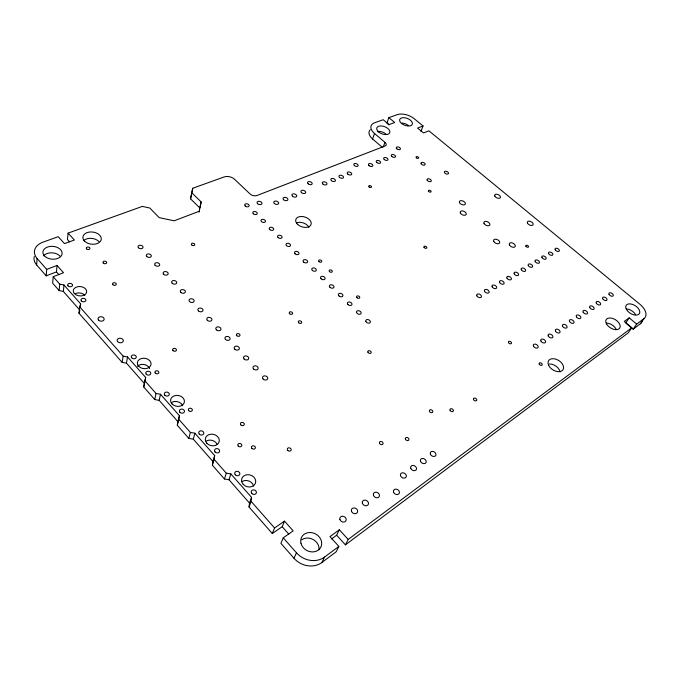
<?xml version="1.0" encoding="UTF-8"?>
<svg xmlns="http://www.w3.org/2000/svg" width="680" height="680" viewBox="0 0 680 680"><rect width="100%" height="100%" fill="white"/><g stroke="black" fill="none" stroke-linecap="round" stroke-linejoin="round"><path stroke-width="1.02" d="M46.206 275.85L46.699 269.374L57.043 265.438L56.483 271.889L46.206 275.85L36.652 264.962L37.086 258.459A18.062 12.036 4.9 0 1 43.061 242.123L58.182 236.682L64.49 243.635L74.383 240.006L68.076 233.121L142.298 206.406L149.779 208.012L159.196 217.625L174.156 220.813L199.291 211.233M57.043 265.438L63.52 272.723L53.184 276.734L52.64 283.195L59.143 290.598L63.359 291.423L79.891 310.216L78.982 313.216L122.111 362.372L126.463 363.162L144.457 383.63L143.718 386.997L154.76 399.568L159.162 400.35L177.947 421.71L177.31 425.272L188.827 438.404L193.307 439.169L212.925 461.473L212.381 465.248L224.425 478.975L228.973 479.723L249.483 503.047L249.058 507.05L272.298 533.537L282.192 526.702L284.512 521.126L293.173 530.867L283.254 537.829L280.916 543.354L294.006 558.28A20.12 17.502 28.5 0 0 321.912 562.479L336.141 551.812L338.861 546.414L329.987 536.613L339.337 529.771L348.185 539.452L345.414 544.858L336.651 535.228L339.337 529.771M59.143 290.598L59.729 284.155L53.184 276.734M68.076 233.121L67.473 239.547L69.555 241.833M63.359 291.423L63.971 284.988L59.729 284.155M249.058 507.05L251.115 501.356L251.541 497.344L230.851 473.926L226.278 473.169L214.132 459.391L214.676 455.608L194.896 433.211L190.383 432.438L178.772 419.254L179.418 415.692L160.48 394.255L156.043 393.465L144.925 380.842L145.665 377.476L127.525 356.949L123.156 356.142L79.713 306.841L80.622 303.841L63.971 284.988M78.982 313.216L79.713 306.841M80.308 306.578L80.622 303.841M122.111 362.372L123.156 356.142M126.463 363.162L127.525 356.949M143.718 386.997L144.925 380.842M144.457 383.63L145.665 377.476M199.019 212.143L201.153 201.943L191.794 192.746L192.755 188.241L224.204 176.928A7.514 4.658 14.4 0 1 234.524 179.239L250.053 193.978A4.998 3.128 15.5 0 0 256.955 195.508L384.999 146.022A4.394 2.49 20.4 0 0 384.948 142.341L374.527 133.493A12.971 7.208 20.3 0 1 374.51 122.825L383.18 119.706L389.019 124.593L394.697 122.502L388.875 117.657L386.911 123.08L389.087 124.899M201.153 201.943L199.844 208.012L190.553 198.832L192.755 188.241M154.76 399.568L156.043 393.465M190.553 198.832L191.505 194.327M159.162 400.35L160.48 394.255M177.947 421.71L179.418 415.692M177.31 425.272L178.772 419.254M188.827 438.404L190.383 432.438M193.307 439.169L194.896 433.211M212.925 461.473L214.676 455.608M212.381 465.248L214.132 459.391M224.425 478.975L226.278 473.169M228.973 479.723L230.851 473.926M382.143 147.152L372.58 139L374.527 133.493M249.483 503.047L251.541 497.344M383.274 146.914L384.948 142.341M420.937 131.333L423.045 125.987L414.273 118.779A12.674 6.893 21 0 0 397.307 114.622L388.875 117.657M272.298 533.537L274.567 527.969L284.512 521.126M294.006 558.28L296.463 552.814L283.254 537.829M321.912 562.479L324.564 557.082L338.861 546.414M423.045 125.987L417.579 128.069L423.487 132.948L428.935 130.832L639.931 304.283A14.662 8.492 31.8 0 1 643.917 318.699L636.684 324.105L629.187 317.857L625.693 322.949L633.131 329.179L640.365 323.756A14.586 8.508 31.9 0 0 642.073 321.547M629.187 317.857L624.257 321.462L631.779 327.76L628.235 332.851L345.414 544.858M633.131 329.179L636.684 324.105M640.365 323.756L643.917 318.699M348.185 539.452L631.779 327.76M331.568 538.951L336.651 535.228M56.483 271.889L59.058 274.797M282.192 526.702L288.804 534.165M37.086 258.459L46.699 269.374M251.115 501.356L274.567 527.969M301.707 539.775A10.727 9.333 28.5 0 1 313.361 539.623A10.727 9.333 28.5 0 1 319.039 549.703M626.144 308.941A7.777 4.539 31.9 0 1 635.553 314.56M43.588 255.799A9.571 6.417 4.7 0 1 60.078 256.181M402.186 123.063A6.723 3.689 21 0 1 408.399 125.57M549.406 363.945A8.492 5.525 32.1 0 1 560.125 371.934M606.39 323.102A7.964 4.785 31.9 0 1 615.995 328.89M36.652 264.962A17.952 12.036 4.7 0 1 34.264 256.445M296.463 222.878A7.982 5.143 17.8 0 1 308.924 227.315M377.527 131.52A6.885 3.859 20.3 0 1 385.951 133.986M83.776 240.507A9.188 6.12 7 0 1 98.957 241.604M642.447 319.855A14.586 8.508 31.9 0 1 642.251 321.011M372.58 139A12.903 7.233 20.3 0 1 370.243 129.719M242.148 481.491A7.157 6.052 16.9 0 1 253.589 486.106M206.295 441.014A7.038 5.754 12.3 0 1 217.209 444.541M171.972 402.271A6.936 5.474 9.3 0 1 182.682 405.756M137.419 366.35A6.851 5.202 7.3 0 1 144.16 364.539A6.851 5.202 7.3 0 1 149.6 368.577M75.633 293.505A6.689 4.692 5 0 1 84.838 295.307M324.564 557.082A20.264 17.535 28.3 0 1 296.463 552.814M44.395 255.833A9.63 6.417 4.9 0 0 61.03 256.156A9.63 6.417 4.9 0 0 52.114 246.33A9.63 6.417 4.9 0 0 44.395 255.833M251.889 448.383A2.023 1.649 16.9 0 0 255.289 448.213A2.023 1.649 16.9 0 0 253.071 445.783A2.023 1.649 16.9 0 0 251.889 448.383M626.476 309.493A7.82 4.53 31.8 0 0 638.698 314.381A7.82 4.53 31.8 0 0 633.106 304.615A7.82 4.53 31.8 0 0 626.476 309.493M300.951 543.201A10.803 9.35 28.3 0 0 318.308 550.086A10.803 9.35 28.3 0 0 314.313 533.366A10.803 9.35 28.3 0 0 300.951 543.201M238.255 446.054A2.031 1.657 15.4 0 0 241.689 445.885A2.031 1.657 15.4 0 0 239.479 443.445A2.031 1.657 15.4 0 0 238.255 446.054M514.19 273.861A2.465 1.504 27.6 0 0 518.117 275.442A2.465 1.504 27.6 0 0 516.656 272.399A2.465 1.504 27.6 0 0 514.19 273.861M401.6 123.513A6.758 3.68 21 0 0 412.284 124.364A6.758 3.68 21 0 0 404.158 117.682A6.758 3.68 21 0 0 401.6 123.513M521.296 269.688A2.448 1.479 27.7 0 0 525.198 271.252A2.448 1.479 27.7 0 0 523.727 268.251A2.448 1.479 27.7 0 0 521.296 269.688M548.649 365.364A8.543 5.525 32 0 0 562.105 370.727A8.543 5.525 32 0 0 556.682 359.457A8.543 5.525 32 0 0 548.649 365.364M606.466 323.858A8.007 4.777 31.8 0 0 619.004 328.865A8.007 4.777 31.8 0 0 613.445 318.725A8.007 4.777 31.8 0 0 606.466 323.858M297.687 224.451A8.024 5.134 17.9 0 0 310.887 224.901A8.024 5.134 17.9 0 0 301.784 216.478A8.024 5.134 17.9 0 0 297.687 224.451M527.527 223.193A3.179 1.819 26.6 0 0 532.601 225.233A3.179 1.819 26.6 0 0 530.663 221.493A3.179 1.819 26.6 0 0 527.527 223.193M84.439 241A9.248 6.112 7.2 0 0 100.351 241.408A9.248 6.112 7.2 0 0 91.468 231.948A9.248 6.112 7.2 0 0 84.439 241M378.683 132.005A6.919 3.842 20.3 0 0 389.725 132.829A6.919 3.842 20.3 0 0 381.505 125.953A6.919 3.842 20.3 0 0 378.683 132.005M539.248 364.131A1.7 1.113 31.5 0 0 541.935 365.219A1.7 1.113 31.5 0 0 540.898 362.967A1.7 1.113 31.5 0 0 539.248 364.131M508.504 342.584A1.674 1.097 29.6 0 0 511.164 343.655A1.674 1.097 29.6 0 0 510.195 341.462A1.674 1.097 29.6 0 0 508.504 342.584M257.635 203.711A2.516 1.59 15.8 0 0 261.825 203.898A2.516 1.59 15.8 0 0 259.072 201.288A2.516 1.59 15.8 0 0 257.635 203.711M354.407 165.597A2.286 1.343 19.7 0 0 358.096 165.818A2.286 1.343 19.7 0 0 355.436 163.498A2.286 1.343 19.7 0 0 354.407 165.597M308.159 183.812A2.397 1.462 17.9 0 0 312.086 184.017A2.397 1.462 17.9 0 0 309.375 181.56A2.397 1.462 17.9 0 0 308.159 183.812M396.899 148.852A2.193 1.241 21 0 0 400.384 149.099A2.193 1.241 21 0 0 397.766 146.888A2.193 1.241 21 0 0 396.899 148.852M405.407 439.11A1.904 1.445 29.3 0 0 408.45 440.334A1.904 1.445 29.3 0 0 407.558 437.623A1.904 1.445 29.3 0 0 405.407 439.11M393.55 492.056A3.162 2.516 31.8 0 0 398.599 494.088A3.162 2.516 31.8 0 0 397.154 489.396A3.162 2.516 31.8 0 0 393.55 492.056M98.523 320.059A3.094 2.227 5.7 0 0 103.853 320.05A3.094 2.227 5.7 0 0 100.87 316.701A3.094 2.227 5.7 0 0 98.523 320.059M117.666 341.683A3.119 2.295 6.4 0 0 123.029 341.632A3.119 2.295 6.4 0 0 119.969 338.198A3.119 2.295 6.4 0 0 117.666 341.683M494.836 196.129A3.111 1.768 25.1 0 0 499.825 198.126A3.111 1.768 25.1 0 0 498.032 194.548A3.111 1.768 25.1 0 0 494.836 196.129M103.284 263.05A1.861 1.266 7.3 0 0 106.496 263.118A1.861 1.266 7.3 0 0 104.695 261.162A1.861 1.266 7.3 0 0 103.284 263.05M112.846 284.69A1.895 1.317 7.4 0 0 116.093 284.733A1.895 1.317 7.4 0 0 114.257 282.719A1.895 1.317 7.4 0 0 112.846 284.69M172.983 350.565A1.938 1.445 10 0 0 176.29 350.523A1.938 1.445 10 0 0 174.301 348.355A1.938 1.445 10 0 0 172.983 350.565M450.05 410.244A1.827 1.326 30.1 0 0 452.965 411.417A1.827 1.326 30.1 0 0 452.013 408.875A1.827 1.326 30.1 0 0 450.05 410.244M379.466 443.147A1.929 1.488 27.9 0 0 382.551 444.397A1.929 1.488 27.9 0 0 381.701 441.635A1.929 1.488 27.9 0 0 379.466 443.147M473.51 399.534A1.802 1.266 30.7 0 0 476.365 400.681A1.802 1.266 30.7 0 0 475.396 398.216A1.802 1.266 30.7 0 0 473.51 399.534M287.776 450.389A1.998 1.615 20.6 0 0 291.091 450.219A1.998 1.615 20.6 0 0 288.856 447.805A1.998 1.615 20.6 0 0 287.776 450.389M240.839 424.889A1.989 1.59 15.5 0 0 244.197 424.753A1.989 1.59 15.5 0 0 242.029 422.39A1.989 1.59 15.5 0 0 240.839 424.889M428.434 191.123A1.445 0.85 22.7 0 0 430.763 192.057A1.445 0.85 22.7 0 0 430.041 190.392A1.445 0.85 22.7 0 0 428.434 191.123M367.872 352.087A1.768 1.266 23.5 0 0 370.719 353.226A1.768 1.266 23.5 0 0 369.962 350.872A1.768 1.266 23.5 0 0 367.872 352.087M329.562 271.651A1.657 1.113 19.7 0 0 332.265 271.702A1.657 1.113 19.7 0 0 330.361 269.9A1.657 1.113 19.7 0 0 329.562 271.651M319.014 261.63A1.649 1.097 19.1 0 0 321.716 261.69A1.649 1.097 19.1 0 0 319.829 259.904A1.649 1.097 19.1 0 0 319.014 261.63M236.793 335.665A1.844 1.351 14.7 0 0 239.895 335.648A1.844 1.351 14.7 0 0 237.906 333.574A1.844 1.351 14.7 0 0 236.793 335.665M525.887 246.194A1.488 0.875 27.1 0 0 528.258 247.154A1.488 0.875 27.1 0 0 527.357 245.361A1.488 0.875 27.1 0 0 525.887 246.194M357 297.738A1.683 1.147 21.6 0 0 359.72 297.764A1.683 1.147 21.6 0 0 357.756 295.902A1.683 1.147 21.6 0 0 357 297.738M298.681 322.762A1.768 1.266 18.7 0 0 301.597 322.762A1.768 1.266 18.7 0 0 299.608 320.773A1.768 1.266 18.7 0 0 298.681 322.762M86.572 248.854A1.861 1.241 6.8 0 0 89.777 248.94A1.861 1.241 6.8 0 0 88.009 247.019A1.861 1.241 6.8 0 0 86.572 248.854M191.701 244.953A1.734 1.165 12.3 0 0 194.642 245.038A1.734 1.165 12.3 0 0 192.839 243.21A1.734 1.165 12.3 0 0 191.701 244.953M423.98 247.231A1.547 0.969 23.6 0 0 426.471 248.234A1.547 0.969 23.6 0 0 425.705 246.355A1.547 0.969 23.6 0 0 423.98 247.231M289.629 313.735A1.759 1.25 18 0 0 292.545 313.735A1.759 1.25 18 0 0 290.572 311.772A1.759 1.25 18 0 0 289.629 313.735M188.768 410.677A2.023 1.598 10.6 0 0 192.21 410.558A2.023 1.598 10.6 0 0 190.102 408.204A2.023 1.598 10.6 0 0 188.768 410.677M155.286 373.099A1.998 1.522 8.3 0 0 158.703 373.031A1.998 1.522 8.3 0 0 156.68 370.77A1.998 1.522 8.3 0 0 155.286 373.099M429.428 411.281A1.844 1.351 29.2 0 0 432.37 412.462A1.844 1.351 29.2 0 0 431.451 409.896A1.844 1.351 29.2 0 0 429.428 411.281M416.457 157.853A1.394 0.79 21.8 0 0 418.659 158.006A1.394 0.79 21.8 0 0 416.976 156.587A1.394 0.79 21.8 0 0 416.457 157.853M369.104 186.957A1.479 0.892 20.4 0 0 371.484 187.085A1.479 0.892 20.4 0 0 369.741 185.555A1.479 0.892 20.4 0 0 369.104 186.957M351.424 511.079A3.307 2.728 30.1 0 0 356.711 513.196A3.307 2.728 30.1 0 0 355.351 508.215A3.307 2.728 30.1 0 0 351.424 511.079M339.889 519.401A3.341 2.796 29.7 0 0 345.227 521.552A3.341 2.796 29.7 0 0 343.901 516.486A3.341 2.796 29.7 0 0 339.889 519.401M430.372 454.096A3.077 2.321 31.5 0 0 435.26 456.059A3.077 2.321 31.5 0 0 433.729 451.656A3.077 2.321 31.5 0 0 430.372 454.096M420.512 461.21A3.103 2.372 31.4 0 0 425.45 463.199A3.103 2.372 31.4 0 0 423.938 458.719A3.103 2.372 31.4 0 0 420.512 461.21M410.771 468.248A3.128 2.422 31.3 0 0 415.752 470.245A3.128 2.422 31.3 0 0 414.264 465.698A3.128 2.422 31.3 0 0 410.771 468.248M400.503 475.651A3.162 2.474 31.2 0 0 405.543 477.675A3.162 2.474 31.2 0 0 404.073 473.059A3.162 2.474 31.2 0 0 400.503 475.651M373.413 495.202A3.239 2.618 30.7 0 0 378.59 497.284A3.239 2.618 30.7 0 0 377.179 492.464A3.239 2.618 30.7 0 0 373.413 495.202M362.363 503.183A3.272 2.669 30.4 0 0 367.591 505.283A3.272 2.669 30.4 0 0 366.205 500.387A3.272 2.669 30.4 0 0 362.363 503.183M459.519 202.657A3.188 1.861 24.1 0 0 464.627 204.706A3.188 1.861 24.1 0 0 462.927 201.008A3.188 1.861 24.1 0 0 459.519 202.657M484.033 223.456A3.23 1.904 25.3 0 0 489.209 225.539A3.23 1.904 25.3 0 0 487.39 221.714A3.23 1.904 25.3 0 0 484.033 223.456M509.43 244.936A3.289 1.955 26.7 0 0 514.675 247.044A3.289 1.955 26.7 0 0 512.737 243.091A3.289 1.955 26.7 0 0 509.43 244.936M460.368 212.968A3.221 1.904 24.3 0 0 465.545 215.042A3.221 1.904 24.3 0 0 463.819 211.268A3.221 1.904 24.3 0 0 460.368 212.968M493.773 241.4A3.289 1.964 26.1 0 0 499.035 243.508A3.289 1.964 26.1 0 0 497.156 239.555A3.289 1.964 26.1 0 0 493.773 241.4M427.125 180.123A2.244 1.3 22.5 0 0 430.738 181.577A2.244 1.3 22.5 0 0 429.624 179.019A2.244 1.3 22.5 0 0 427.125 180.123M421.099 163.65A2.21 1.258 22.1 0 0 424.651 165.078A2.21 1.258 22.1 0 0 423.563 162.613A2.21 1.258 22.1 0 0 421.099 163.65M444.456 172.533A2.21 1.258 23 0 0 448.001 173.952A2.21 1.258 23 0 0 446.862 171.47A2.21 1.258 23 0 0 444.456 172.533M384.302 159.554A2.269 1.309 20.7 0 0 387.931 159.783A2.269 1.309 20.7 0 0 385.237 157.48A2.269 1.309 20.7 0 0 384.302 159.554M391.884 156.519A2.252 1.292 21 0 0 395.471 156.757A2.252 1.292 21 0 0 392.785 154.479A2.252 1.292 21 0 0 391.884 156.519M369.045 165.648A2.304 1.351 20.2 0 0 372.75 165.877A2.304 1.351 20.2 0 0 370.039 163.531A2.304 1.351 20.2 0 0 369.045 165.648M376.856 162.529A2.286 1.326 20.5 0 0 380.519 162.758A2.286 1.326 20.5 0 0 377.817 160.438A2.286 1.326 20.5 0 0 376.856 162.529M339.575 177.42A2.372 1.419 19.2 0 0 343.425 177.642A2.372 1.419 19.2 0 0 340.688 175.202A2.372 1.419 19.2 0 0 339.575 177.42M347.828 174.123A2.354 1.402 19.5 0 0 351.645 174.344A2.354 1.402 19.5 0 0 348.908 171.929A2.354 1.402 19.5 0 0 347.828 174.123M322.932 184.067A2.414 1.47 18.6 0 0 326.876 184.28A2.414 1.47 18.6 0 0 324.113 181.798A2.414 1.47 18.6 0 0 322.932 184.067M331.449 180.668A2.397 1.445 18.9 0 0 335.35 180.88A2.397 1.445 18.9 0 0 332.596 178.423A2.397 1.445 18.9 0 0 331.449 180.668M292.519 196.222A2.49 1.547 17.3 0 0 296.616 196.418A2.49 1.547 17.3 0 0 293.828 193.843A2.49 1.547 17.3 0 0 292.519 196.222M301.521 192.619A2.465 1.522 17.7 0 0 305.575 192.822A2.465 1.522 17.7 0 0 302.796 190.281A2.465 1.522 17.7 0 0 301.521 192.619M274.354 203.473A2.533 1.598 16.5 0 0 278.553 203.668A2.533 1.598 16.5 0 0 275.749 201.042A2.533 1.598 16.5 0 0 274.354 203.473M283.653 199.758A2.508 1.573 16.9 0 0 287.801 199.954A2.508 1.573 16.9 0 0 285.005 197.353A2.508 1.573 16.9 0 0 283.653 199.758M555.212 249.781A2.363 1.369 28.1 0 0 558.96 251.294A2.363 1.369 28.1 0 0 557.464 248.455A2.363 1.369 28.1 0 0 555.212 249.781M548.641 253.64A2.38 1.385 28 0 0 552.423 255.161A2.38 1.385 28 0 0 550.928 252.288A2.38 1.385 28 0 0 548.641 253.64M541.968 257.558A2.397 1.411 27.9 0 0 545.777 259.089A2.397 1.411 27.9 0 0 544.289 256.19A2.397 1.411 27.9 0 0 541.968 257.558M535.185 261.536A2.414 1.436 27.9 0 0 539.027 263.083A2.414 1.436 27.9 0 0 537.54 260.142A2.414 1.436 27.9 0 0 535.185 261.536M528.3 265.582A2.431 1.454 27.8 0 0 532.168 267.138A2.431 1.454 27.8 0 0 530.689 264.163A2.431 1.454 27.8 0 0 528.3 265.582M506.957 278.103A2.482 1.53 27.5 0 0 510.918 279.692A2.482 1.53 27.5 0 0 509.473 276.615A2.482 1.53 27.5 0 0 506.957 278.103M499.613 282.412A2.508 1.556 27.4 0 0 503.608 284.019A2.508 1.556 27.4 0 0 502.163 280.899A2.508 1.556 27.4 0 0 499.613 282.412M492.142 286.798A2.525 1.581 27.2 0 0 496.171 288.413A2.525 1.581 27.2 0 0 494.734 285.26A2.525 1.581 27.2 0 0 492.142 286.798M484.551 291.252A2.542 1.615 27.1 0 0 488.614 292.885A2.542 1.615 27.1 0 0 487.186 289.688A2.542 1.615 27.1 0 0 484.551 291.252M476.825 295.783A2.558 1.64 27 0 0 480.921 297.423A2.558 1.64 27 0 0 479.51 294.194A2.558 1.64 27 0 0 476.825 295.783M533.477 346.137A2.669 1.725 30.6 0 0 537.693 347.837A2.669 1.725 30.6 0 0 536.069 344.352A2.669 1.725 30.6 0 0 533.477 346.137M540.94 341.037A2.643 1.692 30.7 0 0 545.122 342.72A2.643 1.692 30.7 0 0 543.49 339.286A2.643 1.692 30.7 0 0 540.94 341.037M548.284 336.03A2.626 1.657 30.7 0 0 552.423 337.697A2.626 1.657 30.7 0 0 550.783 334.305A2.626 1.657 30.7 0 0 548.284 336.03M555.492 331.1A2.601 1.632 30.7 0 0 559.606 332.75A2.601 1.632 30.7 0 0 557.957 329.4A2.601 1.632 30.7 0 0 555.492 331.1M562.59 326.255A2.584 1.606 30.7 0 0 566.661 327.896A2.584 1.606 30.7 0 0 565.012 324.589A2.584 1.606 30.7 0 0 562.59 326.255M569.56 321.487A2.567 1.573 30.7 0 0 573.606 323.119A2.567 1.573 30.7 0 0 571.939 319.846A2.567 1.573 30.7 0 0 569.56 321.487M576.419 316.803A2.542 1.547 30.8 0 0 580.431 318.418A2.542 1.547 30.8 0 0 578.765 315.188A2.542 1.547 30.8 0 0 576.419 316.803M583.168 312.197A2.525 1.522 30.8 0 0 587.146 313.795A2.525 1.522 30.8 0 0 585.471 310.607A2.525 1.522 30.8 0 0 583.168 312.197M589.807 307.657A2.508 1.496 30.8 0 0 593.75 309.247A2.508 1.496 30.8 0 0 592.076 306.102A2.508 1.496 30.8 0 0 589.807 307.657M596.335 303.195A2.49 1.47 30.8 0 0 600.253 304.776A2.49 1.47 30.8 0 0 598.57 301.665A2.49 1.47 30.8 0 0 596.335 303.195M602.76 298.809A2.474 1.445 30.8 0 0 606.645 300.373A2.474 1.445 30.8 0 0 604.962 297.296A2.474 1.445 30.8 0 0 602.76 298.809M609.093 294.491A2.457 1.428 30.8 0 0 612.943 296.038A2.457 1.428 30.8 0 0 611.252 293.003A2.457 1.428 30.8 0 0 609.093 294.491M138.482 247.775A2.542 1.708 9.5 0 0 142.834 247.885A2.542 1.708 9.5 0 0 140.301 245.233A2.542 1.708 9.5 0 0 138.482 247.775M163.591 274.219A2.567 1.768 10.5 0 0 167.977 274.295A2.567 1.768 10.5 0 0 165.359 271.55A2.567 1.768 10.5 0 0 163.591 274.219M172.15 283.228A2.575 1.793 10.9 0 0 176.536 283.288A2.575 1.793 10.9 0 0 173.893 280.517A2.575 1.793 10.9 0 0 172.15 283.228M198.381 310.853A2.601 1.87 12.2 0 0 202.802 310.87A2.601 1.87 12.2 0 0 200.065 308.006A2.601 1.87 12.2 0 0 198.381 310.853M269.764 229.534A2.312 1.504 16.4 0 0 273.606 229.661A2.312 1.504 16.4 0 0 271.056 227.23A2.312 1.504 16.4 0 0 269.764 229.534M261.502 221.603A2.304 1.488 16 0 0 265.336 221.748A2.304 1.488 16 0 0 262.811 219.334A2.304 1.488 16 0 0 261.502 221.603M278.111 237.541A2.321 1.522 16.8 0 0 281.962 237.66A2.321 1.522 16.8 0 0 279.387 235.203A2.321 1.522 16.8 0 0 278.111 237.541M155.133 265.31A2.558 1.751 10.1 0 0 159.502 265.396A2.558 1.751 10.1 0 0 156.91 262.684A2.558 1.751 10.1 0 0 155.133 265.31M207.323 320.272A2.609 1.887 12.8 0 0 211.752 320.263A2.609 1.887 12.8 0 0 208.981 317.373A2.609 1.887 12.8 0 0 207.323 320.272M216.359 329.791A2.626 1.912 13.3 0 0 220.796 329.774A2.626 1.912 13.3 0 0 218 326.842A2.626 1.912 13.3 0 0 216.359 329.791M225.505 339.422A2.635 1.938 14 0 0 229.95 339.379A2.635 1.938 14 0 0 227.12 336.421A2.635 1.938 14 0 0 225.505 339.422M253.564 368.968A2.669 2.014 16.1 0 0 258.034 368.883A2.669 2.014 16.1 0 0 255.111 365.815A2.669 2.014 16.1 0 0 253.564 368.968M263.135 379.049A2.677 2.04 17 0 0 267.614 378.938A2.677 2.04 17 0 0 264.656 375.844A2.677 2.04 17 0 0 263.135 379.049M303.662 262.055A2.354 1.573 18.3 0 0 307.53 262.14A2.354 1.573 18.3 0 0 304.878 259.599A2.354 1.573 18.3 0 0 303.662 262.055M295.06 253.801A2.337 1.556 17.8 0 0 298.928 253.895A2.337 1.556 17.8 0 0 296.293 251.387A2.337 1.556 17.8 0 0 295.06 253.801M286.543 245.633A2.329 1.538 17.3 0 0 290.402 245.744A2.329 1.538 17.3 0 0 287.801 243.253A2.329 1.538 17.3 0 0 286.543 245.633M321.13 278.817A2.372 1.606 19.4 0 0 325.014 278.876A2.372 1.606 19.4 0 0 322.303 276.284A2.372 1.606 19.4 0 0 321.13 278.817M312.358 270.394A2.363 1.59 18.8 0 0 316.234 270.47A2.363 1.59 18.8 0 0 313.548 267.903A2.363 1.59 18.8 0 0 312.358 270.394M338.963 295.927A2.397 1.64 20.6 0 0 342.856 295.962A2.397 1.64 20.6 0 0 340.094 293.318A2.397 1.64 20.6 0 0 338.963 295.927M330.004 287.325A2.38 1.623 20 0 0 333.888 287.376A2.38 1.623 20 0 0 331.151 284.758A2.38 1.623 20 0 0 330.004 287.325M365.815 321.351A2.431 1.692 22.7 0 0 369.725 322.923A2.431 1.692 22.7 0 0 368.679 319.77A2.431 1.692 22.7 0 0 365.815 321.351M253.317 213.749A2.295 1.47 15.5 0 0 257.15 213.903A2.295 1.47 15.5 0 0 254.643 211.514A2.295 1.47 15.5 0 0 253.317 213.749M146.761 256.496A2.55 1.725 9.8 0 0 151.121 256.589A2.55 1.725 9.8 0 0 148.563 253.912A2.55 1.725 9.8 0 0 146.761 256.496M234.753 349.163A2.643 1.964 14.6 0 0 239.207 349.103A2.643 1.964 14.6 0 0 236.351 346.111A2.643 1.964 14.6 0 0 234.753 349.163M180.795 292.341A2.584 1.819 11.3 0 0 185.198 292.375A2.584 1.819 11.3 0 0 182.52 289.578A2.584 1.819 11.3 0 0 180.795 292.341M244.103 359.006A2.652 1.989 15.4 0 0 248.565 358.938A2.652 1.989 15.4 0 0 245.675 355.903A2.652 1.989 15.4 0 0 244.103 359.006M189.542 301.546A2.592 1.844 11.7 0 0 193.953 301.572A2.592 1.844 11.7 0 0 191.242 298.741A2.592 1.844 11.7 0 0 189.542 301.546M245.216 205.972A2.286 1.454 15.2 0 0 249.042 206.142A2.286 1.454 15.2 0 0 246.559 203.77A2.286 1.454 15.2 0 0 245.216 205.972M348.024 304.615A2.405 1.657 21.3 0 0 351.917 304.631A2.405 1.657 21.3 0 0 349.12 301.962A2.405 1.657 21.3 0 0 348.024 304.615M356.575 312.494A2.414 1.674 21.9 0 0 360.459 314.058A2.414 1.674 21.9 0 0 359.457 310.938A2.414 1.674 21.9 0 0 356.575 312.494M251.812 493.459A2.643 2.236 18 0 0 256.258 493.153A2.643 2.236 18 0 0 253.359 489.897A2.643 2.236 18 0 0 251.812 493.459M235.272 474.776A2.618 2.193 15.5 0 0 239.7 474.504A2.618 2.193 15.5 0 0 236.861 471.317A2.618 2.193 15.5 0 0 235.272 474.776M243.185 484.33A7.208 6.06 17 0 0 255.323 483.514A7.208 6.06 17 0 0 247.401 474.7A7.208 6.06 17 0 0 243.185 484.33M215.058 451.945A2.592 2.133 13 0 0 219.462 451.715A2.592 2.133 13 0 0 216.691 448.604A2.592 2.133 13 0 0 215.058 451.945M199.24 434.078A2.575 2.083 11.4 0 0 203.635 433.882A2.575 2.083 11.4 0 0 200.915 430.831A2.575 2.083 11.4 0 0 199.24 434.078M206.788 443.207A7.08 5.763 12.5 0 0 218.832 442.595A7.08 5.763 12.5 0 0 211.25 434.163A7.08 5.763 12.5 0 0 206.788 443.207M179.903 412.233A2.558 2.023 9.8 0 0 184.271 412.072A2.558 2.023 9.8 0 0 181.619 409.096A2.558 2.023 9.8 0 0 179.903 412.233M164.764 395.131A2.542 1.98 8.7 0 0 169.116 395.003A2.542 1.98 8.7 0 0 166.515 392.079A2.542 1.98 8.7 0 0 164.764 395.131M171.972 403.861A6.987 5.474 9.5 0 0 183.906 403.444A6.987 5.474 9.5 0 0 176.656 395.377A6.987 5.474 9.5 0 0 171.972 403.861M146.243 374.212A2.525 1.921 7.6 0 0 150.578 374.119A2.525 1.921 7.6 0 0 148.036 371.263A2.525 1.921 7.6 0 0 146.243 374.212M131.742 357.833A2.508 1.878 6.9 0 0 136.059 357.765A2.508 1.878 6.9 0 0 133.56 354.96A2.508 1.878 6.9 0 0 131.742 357.833M138.626 366.188A6.893 5.202 7.5 0 0 150.467 365.95A6.893 5.202 7.5 0 0 143.514 358.216A6.893 5.202 7.5 0 0 138.626 366.188M81.371 300.934A2.465 1.734 5.2 0 0 85.621 300.959A2.465 1.734 5.2 0 0 83.291 298.341A2.465 1.734 5.2 0 0 81.371 300.934M68.051 285.889A2.448 1.692 4.9 0 0 72.284 285.94A2.448 1.692 4.9 0 0 69.997 283.365A2.448 1.692 4.9 0 0 68.051 285.889M74.349 293.548A6.732 4.692 5.3 0 0 85.969 293.632A6.732 4.692 5.3 0 0 79.577 286.526A6.732 4.692 5.3 0 0 74.349 293.548"/></g></svg>
